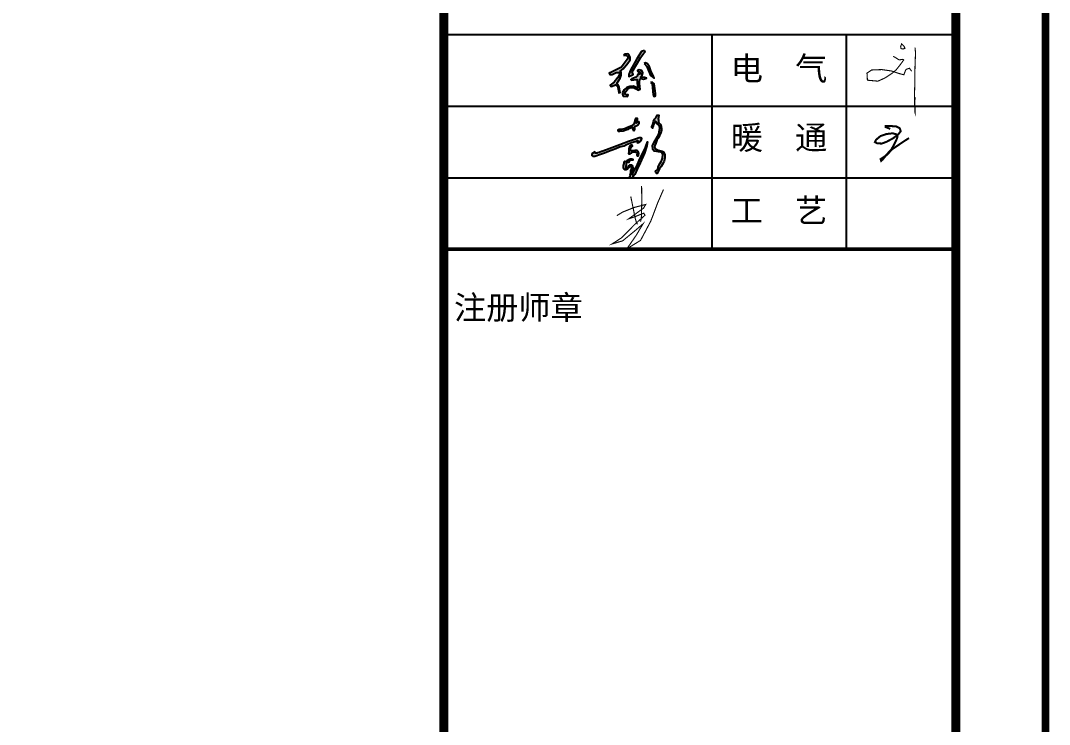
# Model space of a CAD drawing. Extents: x 4150464 to 4450492, y 75142 to 874437.
# Drawn here: x 4431014 to 4450492, y 440638 to 453963 of the extents above; entities that cross this region are included whole.
import ezdxf

# ---------------------------------------------------------------- set-up
doc = ezdxf.new("R2010")
doc.units = 0
doc.header["$LTSCALE"] = 1000
doc.header["$MEASUREMENT"] = 0
doc.layers.add('PUB_TITLE', color=4, linetype='Continuous')
doc.layers.add('图框', color=7, linetype='Continuous')
doc.styles.add('STYLE-黑体', font='simhei.ttf')
doc.styles.add('黑体', font='simhei.ttf')

msp = doc.modelspace()

# ---------------------------------------------------------------- hatches: boundary and pattern name
h = msp.add_hatch(color=256)
h.paths.add_polyline_path([(4442939, 452793), (4442974, 452767), (4442980, 452695), (4442993, 452560), (4443010, 452524), (4443033, 452537), (4443033, 452583), (4443024, 452678), (4443012, 452765), (4442973, 452796)])
h.paths.add_polyline_path([(4442817, 453149), (4442869, 453093), (4442937, 452924), (4443009, 452872), (4442992, 452920), (4442955, 452991), (4442918, 453088), (4442885, 453146), (4442843, 453163)])
h.paths.add_polyline_path([(4442708, 452987), (4442732, 452994), (4442747, 452962), (4442729, 452947), (4442707, 452951), (4442691, 452927), (4442686, 452911), (4442666, 452891), (4442583, 452858), (4442567, 452850), (4442581, 452834), (4442667, 452850), (4442689, 452845), (4442687, 452813), (4442692, 452698), (4442692, 452674), (4442664, 452702), (4442609, 452723), (4442547, 452716), (4442490, 452695), (4442443, 452651), (4442410, 452604), (4442411, 452571), (4442425, 452534), (4442444, 452534), (4442503, 452524), (4442519, 452556), (4442482, 452556), (4442452, 452567), (4442466, 452612), (4442501, 452661), (4442544, 452689), (4442580, 452694), (4442615, 452696), (4442662, 452669), (4442702, 452645), (4442742, 452662), (4442739, 452693), (4442733, 452796), (4442737, 452850), (4442764, 452863), (4442809, 452854), (4442866, 452872), (4442827, 452887), (4442749, 452889), (4442781, 452927), (4442794, 452972), (4442774, 453019), (4442723, 453032), (4442691, 453016)])
h.paths.add_polyline_path([(4442828, 453396), (4442767, 453375), (4442679, 453238), (4442558, 453026), (4442527, 452944), (4442530, 452906), (4442585, 452929), (4442611, 452940), (4442596, 452973), (4442595, 452991), (4442758, 453271), (4442816, 453346), (4442837, 453371)])
h.paths.add_polyline_path([(4442427, 453311), (4442488, 453299), (4442515, 453269), (4442497, 453227), (4442425, 453127), (4442392, 453083), (4442317, 453043), (4442214, 452992), (4442154, 452969), (4442170, 452939), (4442211, 452939), (4442292, 452979), (4442344, 452979), (4442360, 452960), (4442318, 452882), (4442254, 452795), (4442175, 452743), (4442193, 452717), (4442274, 452746), (4442313, 452728), (4442333, 452641), (4442341, 452592), (4442365, 452598), (4442356, 452627), (4442349, 452709), (4442322, 452753), (4442301, 452773), (4442367, 452874), (4442386, 452932), (4442382, 452986), (4442368, 453006), (4442424, 453048), (4442510, 453155), (4442555, 453220), (4442555, 453269), (4442526, 453326), (4442499, 453332), (4442457, 453327)])
h = msp.add_hatch(color=256)
h.paths.add_polyline_path([(4442939, 452793), (4442974, 452767), (4442980, 452695), (4442993, 452560), (4443010, 452524), (4443033, 452537), (4443033, 452583), (4443024, 452678), (4443012, 452765), (4442973, 452796)])
h.paths.add_polyline_path([(4442817, 453149), (4442869, 453093), (4442937, 452924), (4443009, 452872), (4442992, 452920), (4442955, 452991), (4442918, 453088), (4442885, 453146), (4442843, 453163)])
h.paths.add_polyline_path([(4442708, 452987), (4442732, 452994), (4442747, 452962), (4442729, 452947), (4442707, 452951), (4442691, 452927), (4442686, 452911), (4442666, 452891), (4442583, 452858), (4442567, 452850), (4442581, 452834), (4442667, 452850), (4442689, 452845), (4442687, 452813), (4442692, 452698), (4442692, 452674), (4442664, 452702), (4442609, 452723), (4442547, 452716), (4442490, 452695), (4442443, 452651), (4442410, 452604), (4442411, 452571), (4442425, 452534), (4442444, 452534), (4442503, 452524), (4442519, 452556), (4442482, 452556), (4442452, 452567), (4442466, 452612), (4442501, 452661), (4442544, 452689), (4442580, 452694), (4442615, 452696), (4442662, 452669), (4442702, 452645), (4442742, 452662), (4442739, 452693), (4442733, 452796), (4442737, 452850), (4442764, 452863), (4442809, 452854), (4442866, 452872), (4442827, 452887), (4442749, 452889), (4442781, 452927), (4442794, 452972), (4442774, 453019), (4442723, 453032), (4442691, 453016)])
h.paths.add_polyline_path([(4442828, 453396), (4442767, 453375), (4442679, 453238), (4442558, 453026), (4442527, 452944), (4442530, 452906), (4442585, 452929), (4442611, 452940), (4442596, 452973), (4442595, 452991), (4442758, 453271), (4442816, 453346), (4442837, 453371)])
h.paths.add_polyline_path([(4442427, 453311), (4442488, 453299), (4442515, 453269), (4442497, 453227), (4442425, 453127), (4442392, 453083), (4442317, 453043), (4442214, 452992), (4442154, 452969), (4442170, 452939), (4442211, 452939), (4442292, 452979), (4442344, 452979), (4442360, 452960), (4442318, 452882), (4442254, 452795), (4442175, 452743), (4442193, 452717), (4442274, 452746), (4442313, 452728), (4442333, 452641), (4442341, 452592), (4442365, 452598), (4442356, 452627), (4442349, 452709), (4442322, 452753), (4442301, 452773), (4442367, 452874), (4442386, 452932), (4442382, 452986), (4442368, 453006), (4442424, 453048), (4442510, 453155), (4442555, 453220), (4442555, 453269), (4442526, 453326), (4442499, 453332), (4442457, 453327)])
h = msp.add_hatch(color=256)
h.paths.add_polyline_path([(4442066, 451462), (4442145, 451490), (4442283, 451540), (4442353, 451570), (4442439, 451593), (4442487, 451619), (4442546, 451639), (4442582, 451652), (4442647, 451675), (4442678, 451687), (4442695, 451691), (4442698, 451672), (4442690, 451653), (4442706, 451649), (4442715, 451653), (4442742, 451671), (4442757, 451692), (4442773, 451721), (4442760, 451746), (4442728, 451741), (4442656, 451716), (4442523, 451671), (4442360, 451611), (4442258, 451571), (4442108, 451516), (4442021, 451484), (4442009, 451487), (4441967, 451464), (4441938, 451457), (4441932, 451451), (4441897, 451451), (4441894, 451467), (4441888, 451478), (4441870, 451471), (4441860, 451462), (4441831, 451439), (4441826, 451425), (4441831, 451407), (4441847, 451396), (4441887, 451396), (4441993, 451431)])
h.paths.add_polyline_path([(4442651, 451963), (4442665, 451970), (4442685, 451976), (4442699, 451986), (4442711, 451993), (4442715, 452003), (4442723, 452013), (4442725, 452034), (4442712, 452051), (4442700, 452045), (4442688, 452031), (4442676, 452023), (4442669, 452038), (4442675, 452046), (4442681, 452060), (4442690, 452075), (4442694, 452087), (4442694, 452100), (4442691, 452109), (4442671, 452112), (4442657, 452110), (4442653, 452103), (4442648, 452090), (4442643, 452078), (4442641, 452060), (4442639, 452045), (4442633, 452021), (4442630, 452005), (4442620, 451991), (4442606, 451986), (4442584, 451971), (4442535, 451950), (4442492, 451935), (4442465, 451922), (4442438, 451912), (4442393, 451902), (4442344, 451898), (4442324, 451891), (4442327, 451870), (4442358, 451866), (4442420, 451876), (4442470, 451893), (4442520, 451908), (4442551, 451925), (4442581, 451936), (4442596, 451943), (4442603, 451936), (4442601, 451921), (4442604, 451901), (4442613, 451887), (4442623, 451884), (4442637, 451891), (4442642, 451902), (4442642, 451927), (4442643, 451948)])
h.paths.add_polyline_path([(4442565, 451494), (4442563, 451516), (4442563, 451545), (4442576, 451564), (4442598, 451587), (4442595, 451602), (4442567, 451606), (4442548, 451590), (4442537, 451558), (4442529, 451530), (4442531, 451487), (4442528, 451465), (4442525, 451447), (4442537, 451439), (4442553, 451439), (4442573, 451454), (4442588, 451470), (4442614, 451477), (4442651, 451478), (4442664, 451474), (4442680, 451465), (4442687, 451445), (4442682, 451424), (4442687, 451403), (4442698, 451401), (4442712, 451410), (4442718, 451446), (4442709, 451486), (4442684, 451501), (4442641, 451500), (4442588, 451498)], flags=17)
h.paths.add_polyline_path([(4442547, 451309), (4442563, 451314), (4442602, 451319), (4442603, 451339), (4442587, 451344), (4442556, 451344), (4442543, 451339), (4442520, 451327), (4442501, 451322), (4442495, 451305), (4442502, 451284), (4442512, 451273), (4442528, 451274), (4442532, 451287)], flags=17)
h.paths.add_polyline_path([(4442470, 451200), (4442480, 451229), (4442480, 451269), (4442476, 451296), (4442455, 451302), (4442443, 451290), (4442438, 451258), (4442430, 451221), (4442430, 451184), (4442443, 451148), (4442451, 451137), (4442481, 451139), (4442503, 451148), (4442520, 451172), (4442537, 451183), (4442549, 451193), (4442564, 451206), (4442583, 451189), (4442579, 451149), (4442569, 451123), (4442567, 451076), (4442557, 451033), (4442549, 451005), (4442558, 450983), (4442580, 450981), (4442605, 451002), (4442646, 451051), (4442688, 451147), (4442744, 451270), (4442823, 451451), (4442871, 451592), (4442880, 451669), (4442842, 451560), (4442781, 451430), (4442737, 451346), (4442680, 451207), (4442650, 451158), (4442613, 451080), (4442591, 451044), (4442593, 451077), (4442601, 451128), (4442611, 451164), (4442608, 451191), (4442594, 451221), (4442576, 451233), (4442556, 451229), (4442526, 451209), (4442512, 451189), (4442492, 451164), (4442472, 451170)])
h = msp.add_hatch(color=256)
h.paths.add_polyline_path([(4442066, 451462), (4442145, 451490), (4442283, 451540), (4442353, 451570), (4442439, 451593), (4442487, 451619), (4442546, 451639), (4442582, 451652), (4442647, 451675), (4442678, 451687), (4442695, 451691), (4442698, 451672), (4442690, 451653), (4442706, 451649), (4442715, 451653), (4442742, 451671), (4442757, 451692), (4442773, 451721), (4442760, 451746), (4442728, 451741), (4442656, 451716), (4442523, 451671), (4442360, 451611), (4442258, 451571), (4442108, 451516), (4442021, 451484), (4442009, 451487), (4441967, 451464), (4441938, 451457), (4441932, 451451), (4441897, 451451), (4441894, 451467), (4441888, 451478), (4441870, 451471), (4441860, 451462), (4441831, 451439), (4441826, 451425), (4441831, 451407), (4441847, 451396), (4441887, 451396), (4441993, 451431)])
h.paths.add_polyline_path([(4442651, 451963), (4442665, 451970), (4442685, 451976), (4442699, 451986), (4442711, 451993), (4442715, 452003), (4442723, 452013), (4442725, 452034), (4442712, 452051), (4442700, 452045), (4442688, 452031), (4442676, 452023), (4442669, 452038), (4442675, 452046), (4442681, 452060), (4442690, 452075), (4442694, 452087), (4442694, 452100), (4442691, 452109), (4442671, 452112), (4442657, 452110), (4442653, 452103), (4442648, 452090), (4442643, 452078), (4442641, 452060), (4442639, 452045), (4442633, 452021), (4442630, 452005), (4442620, 451991), (4442606, 451986), (4442584, 451971), (4442535, 451950), (4442492, 451935), (4442465, 451922), (4442438, 451912), (4442393, 451902), (4442344, 451898), (4442324, 451891), (4442327, 451870), (4442358, 451866), (4442420, 451876), (4442470, 451893), (4442520, 451908), (4442551, 451925), (4442581, 451936), (4442596, 451943), (4442603, 451936), (4442601, 451921), (4442604, 451901), (4442613, 451887), (4442623, 451884), (4442637, 451891), (4442642, 451902), (4442642, 451927), (4442643, 451948)])
h.paths.add_polyline_path([(4442565, 451494), (4442563, 451516), (4442563, 451545), (4442576, 451564), (4442598, 451587), (4442595, 451602), (4442567, 451606), (4442548, 451590), (4442537, 451558), (4442529, 451530), (4442531, 451487), (4442528, 451465), (4442525, 451447), (4442537, 451439), (4442553, 451439), (4442573, 451454), (4442588, 451470), (4442614, 451477), (4442651, 451478), (4442664, 451474), (4442680, 451465), (4442687, 451445), (4442682, 451424), (4442687, 451403), (4442698, 451401), (4442712, 451410), (4442718, 451446), (4442709, 451486), (4442684, 451501), (4442641, 451500), (4442588, 451498)], flags=17)
h.paths.add_polyline_path([(4442547, 451309), (4442563, 451314), (4442602, 451319), (4442603, 451339), (4442587, 451344), (4442556, 451344), (4442543, 451339), (4442520, 451327), (4442501, 451322), (4442495, 451305), (4442502, 451284), (4442512, 451273), (4442528, 451274), (4442532, 451287)], flags=17)
h.paths.add_polyline_path([(4442470, 451200), (4442480, 451229), (4442480, 451269), (4442476, 451296), (4442455, 451302), (4442443, 451290), (4442438, 451258), (4442430, 451221), (4442430, 451184), (4442443, 451148), (4442451, 451137), (4442481, 451139), (4442503, 451148), (4442520, 451172), (4442537, 451183), (4442549, 451193), (4442564, 451206), (4442583, 451189), (4442579, 451149), (4442569, 451123), (4442567, 451076), (4442557, 451033), (4442549, 451005), (4442558, 450983), (4442580, 450981), (4442605, 451002), (4442646, 451051), (4442688, 451147), (4442744, 451270), (4442823, 451451), (4442871, 451592), (4442880, 451669), (4442842, 451560), (4442781, 451430), (4442737, 451346), (4442680, 451207), (4442650, 451158), (4442613, 451080), (4442591, 451044), (4442593, 451077), (4442601, 451128), (4442611, 451164), (4442608, 451191), (4442594, 451221), (4442576, 451233), (4442556, 451229), (4442526, 451209), (4442512, 451189), (4442492, 451164), (4442472, 451170)])
msp.add_hatch(color=256).paths.add_polyline_path([(4443029, 451536), (4443015, 451563), (4443023, 451595), (4443040, 451640), (4443062, 451698), (4443092, 451741), (4443137, 451846), (4443145, 451886), (4443146, 451921), (4443144, 451958), (4443130, 451995), (4443098, 452022), (4443092, 452041), (4443088, 452079), (4443086, 452106), (4443089, 452129), (4443097, 452171), (4443085, 452175), (4443064, 452171), (4443038, 452121), (4443014, 452094), (4442995, 452054), (4442981, 451996), (4442967, 451956), (4442967, 451936), (4442979, 451923), (4442981, 451941), (4442999, 451986), (4443010, 452016), (4443028, 452049), (4443038, 452054), (4443049, 452045), (4443073, 452004), (4443088, 451982), (4443112, 451962), (4443118, 451919), (4443107, 451893), (4443098, 451813), (4443045, 451725), (4443012, 451659), (4442975, 451589), (4442981, 451528), (4442990, 451513), (4443009, 451490), (4443091, 451475), (4443140, 451473), (4443163, 451456), (4443173, 451427), (4443169, 451361), (4443155, 451321), (4443142, 451294), (4443122, 451266), (4443086, 451196), (4443077, 451142), (4443037, 451111), (4443042, 451084), (4443055, 451067), (4443067, 451067), (4443081, 451093), (4443111, 451157), (4443139, 451202), (4443178, 451262), (4443201, 451301), (4443213, 451364), (4443213, 451423), (4443184, 451476), (4443159, 451491), (4443108, 451505), (4443082, 451507), (4443046, 451526)])
msp.add_hatch(color=256).paths.add_polyline_path([(4443029, 451536), (4443015, 451563), (4443023, 451595), (4443040, 451640), (4443062, 451698), (4443092, 451741), (4443137, 451846), (4443145, 451886), (4443146, 451921), (4443144, 451958), (4443130, 451995), (4443098, 452022), (4443092, 452041), (4443088, 452079), (4443086, 452106), (4443089, 452129), (4443097, 452171), (4443085, 452175), (4443064, 452171), (4443038, 452121), (4443014, 452094), (4442995, 452054), (4442981, 451996), (4442967, 451956), (4442967, 451936), (4442979, 451923), (4442981, 451941), (4442999, 451986), (4443010, 452016), (4443028, 452049), (4443038, 452054), (4443049, 452045), (4443073, 452004), (4443088, 451982), (4443112, 451962), (4443118, 451919), (4443107, 451893), (4443098, 451813), (4443045, 451725), (4443012, 451659), (4442975, 451589), (4442981, 451528), (4442990, 451513), (4443009, 451490), (4443091, 451475), (4443140, 451473), (4443163, 451456), (4443173, 451427), (4443169, 451361), (4443155, 451321), (4443142, 451294), (4443122, 451266), (4443086, 451196), (4443077, 451142), (4443037, 451111), (4443042, 451084), (4443055, 451067), (4443067, 451067), (4443081, 451093), (4443111, 451157), (4443139, 451202), (4443178, 451262), (4443201, 451301), (4443213, 451364), (4443213, 451423), (4443184, 451476), (4443159, 451491), (4443108, 451505), (4443082, 451507), (4443046, 451526)])

# ---------------------------------------------------------------- linework, layer by layer
for points, const_width in [([(4447685, 453529), (4447735, 453482), (4447757, 453439), (4447722, 453424), (4447683, 453433), (4447675, 453478), (4447693, 453511)], 20.6), ([(4447685, 453529), (4447735, 453482), (4447757, 453439), (4447722, 453424), (4447683, 453433), (4447675, 453478), (4447693, 453511)], 20.6), ([(4447947, 453450), (4447957, 453352), (4447949, 453151), (4447945, 453007), (4447941, 452666), (4447936, 452579), (4447937, 452453), (4447949, 452301), (4447949, 452213), (4447942, 452238), (4447941, 452413), (4447951, 452513)], 20.6), ([(4447947, 453450), (4447957, 453352), (4447949, 453151), (4447945, 453007), (4447941, 452666), (4447936, 452579), (4447937, 452453), (4447949, 452301), (4447949, 452213), (4447942, 452238), (4447941, 452413), (4447951, 452513)], 20.6), ([(4447535, 453287), (4447648, 453218), (4447718, 453229), (4447733, 453218), (4447668, 453127), (4447593, 453033), (4447520, 452970), (4447385, 452879), (4447245, 452816), (4447046, 452834), (4447038, 452969), (4447126, 453027), (4447319, 453035), (4447499, 453009), (4447654, 452958), (4447736, 452937), (4447767, 453019), (4447781, 453040), (4447842, 453061), (4447883, 453003)], 20.6), ([(4447535, 453287), (4447648, 453218), (4447718, 453229), (4447733, 453218), (4447668, 453127), (4447593, 453033), (4447520, 452970), (4447385, 452879), (4447245, 452816), (4447046, 452834), (4447038, 452969), (4447126, 453027), (4447319, 453035), (4447499, 453009), (4447654, 452958), (4447736, 452937), (4447767, 453019), (4447781, 453040), (4447842, 453061), (4447883, 453003)], 20.6), ([(4447478, 451911), (4447389, 451949), (4447390, 451969), (4447436, 451967), (4447587, 451961), (4447656, 451926), (4447677, 451871), (4447634, 451812), (4447537, 451737), (4447409, 451668), (4447319, 451635), (4447232, 451637), (4447189, 451662), (4447209, 451706), (4447292, 451775), (4447403, 451814), (4447526, 451829), (4447597, 451808), (4447616, 451767), (4447601, 451719), (4447556, 451626), (4447498, 451520), (4447404, 451420), (4447337, 451333), (4447307, 451306), (4447296, 451339), (4447404, 451411), (4447521, 451532), (4447766, 451696), (4447834, 451738)], 38.2), ([(4447478, 451911), (4447389, 451949), (4447390, 451969), (4447436, 451967), (4447587, 451961), (4447656, 451926), (4447677, 451871), (4447634, 451812), (4447537, 451737), (4447409, 451668), (4447319, 451635), (4447232, 451637), (4447189, 451662), (4447209, 451706), (4447292, 451775), (4447403, 451814), (4447526, 451829), (4447597, 451808), (4447616, 451767), (4447601, 451719), (4447556, 451626), (4447498, 451520), (4447404, 451420), (4447337, 451333), (4447307, 451306), (4447296, 451339), (4447404, 451411), (4447521, 451532), (4447766, 451696), (4447834, 451738)], 38.2), ([(4442303, 450270), (4442413, 450338), (4442631, 450425), (4442849, 450481), (4442808, 450412), (4442529, 450211), (4442631, 450244), (4442812, 450317), (4442836, 450278), (4442644, 450106), (4442393, 449851), (4442212, 449734), (4442413, 449793), (4442670, 450004), (4442799, 450116), (4442669, 449898), (4442493, 449643), (4442751, 449801), (4442945, 450166), (4443077, 450515), (4443185, 450764)], 20.6), ([(4442303, 450270), (4442413, 450338), (4442631, 450425), (4442849, 450481), (4442808, 450412), (4442529, 450211), (4442631, 450244), (4442812, 450317), (4442836, 450278), (4442644, 450106), (4442393, 449851), (4442212, 449734), (4442413, 449793), (4442670, 450004), (4442799, 450116), (4442669, 449898), (4442493, 449643), (4442751, 449801), (4442945, 450166), (4443077, 450515), (4443185, 450764)], 20.6), ([(4442771, 450828), (4442775, 450554), (4442769, 450330), (4442766, 450220), (4442751, 450157)], 20.6), ([(4442771, 450828), (4442775, 450554), (4442769, 450330), (4442766, 450220), (4442751, 450157)], 20.6), ([(4442566, 450632), (4442652, 450211), (4442676, 450131), (4442695, 450105)], 20.6), ([(4442566, 450632), (4442652, 450211), (4442676, 450131), (4442695, 450105)], 20.6)]:
    msp.add_lwpolyline(points, dxfattribs=dict(const_width=const_width))
for points in [[(4442427, 453311), (4442488, 453299), (4442515, 453269), (4442497, 453227), (4442425, 453127), (4442392, 453083), (4442317, 453043), (4442214, 452992), (4442154, 452969), (4442170, 452939), (4442211, 452939), (4442292, 452979), (4442344, 452979), (4442360, 452960), (4442318, 452882), (4442254, 452795), (4442175, 452743), (4442193, 452717), (4442274, 452746), (4442313, 452728), (4442333, 452641), (4442341, 452592), (4442365, 452598), (4442356, 452627), (4442349, 452709), (4442322, 452753), (4442301, 452773), (4442367, 452874), (4442386, 452932), (4442382, 452986), (4442368, 453006), (4442424, 453048), (4442510, 453155), (4442555, 453220), (4442555, 453269), (4442526, 453326), (4442499, 453332), (4442457, 453327), (4442427, 453311)], [(4442427, 453311), (4442488, 453299), (4442515, 453269), (4442497, 453227), (4442425, 453127), (4442392, 453083), (4442317, 453043), (4442214, 452992), (4442154, 452969), (4442170, 452939), (4442211, 452939), (4442292, 452979), (4442344, 452979), (4442360, 452960), (4442318, 452882), (4442254, 452795), (4442175, 452743), (4442193, 452717), (4442274, 452746), (4442313, 452728), (4442333, 452641), (4442341, 452592), (4442365, 452598), (4442356, 452627), (4442349, 452709), (4442322, 452753), (4442301, 452773), (4442367, 452874), (4442386, 452932), (4442382, 452986), (4442368, 453006), (4442424, 453048), (4442510, 453155), (4442555, 453220), (4442555, 453269), (4442526, 453326), (4442499, 453332), (4442457, 453327), (4442427, 453311)], [(4442828, 453396), (4442767, 453375), (4442679, 453238), (4442558, 453026), (4442527, 452944), (4442530, 452906), (4442585, 452929), (4442611, 452940), (4442596, 452973), (4442595, 452991), (4442758, 453271), (4442816, 453346), (4442837, 453371), (4442828, 453396)], [(4442828, 453396), (4442767, 453375), (4442679, 453238), (4442558, 453026), (4442527, 452944), (4442530, 452906), (4442585, 452929), (4442611, 452940), (4442596, 452973), (4442595, 452991), (4442758, 453271), (4442816, 453346), (4442837, 453371), (4442828, 453396)], [(4442817, 453149), (4442869, 453093), (4442937, 452924), (4443009, 452872), (4442992, 452920), (4442955, 452991), (4442918, 453088), (4442885, 453146), (4442843, 453163), (4442817, 453149)], [(4442817, 453149), (4442869, 453093), (4442937, 452924), (4443009, 452872), (4442992, 452920), (4442955, 452991), (4442918, 453088), (4442885, 453146), (4442843, 453163), (4442817, 453149)], [(4442708, 452987), (4442732, 452994), (4442732, 452994), (4442747, 452962), (4442729, 452947), (4442707, 452951), (4442691, 452927), (4442686, 452911), (4442666, 452891), (4442583, 452858), (4442567, 452850), (4442581, 452834), (4442581, 452834), (4442667, 452850), (4442689, 452845), (4442687, 452813), (4442692, 452698), (4442692, 452674), (4442664, 452702), (4442609, 452723), (4442547, 452716), (4442490, 452695), (4442443, 452651), (4442410, 452604), (4442411, 452571), (4442425, 452534), (4442444, 452534), (4442503, 452524), (4442519, 452556), (4442482, 452556), (4442452, 452567), (4442466, 452612), (4442501, 452661), (4442544, 452689), (4442580, 452694), (4442615, 452696), (4442662, 452669), (4442702, 452645), (4442742, 452662), (4442739, 452693), (4442733, 452796), (4442737, 452850), (4442764, 452863), (4442809, 452854), (4442866, 452872), (4442827, 452887), (4442749, 452889), (4442781, 452927), (4442794, 452972), (4442774, 453019), (4442723, 453032), (4442691, 453016), (4442708, 452987)], [(4442708, 452987), (4442732, 452994), (4442732, 452994), (4442747, 452962), (4442729, 452947), (4442707, 452951), (4442691, 452927), (4442686, 452911), (4442666, 452891), (4442583, 452858), (4442567, 452850), (4442581, 452834), (4442581, 452834), (4442667, 452850), (4442689, 452845), (4442687, 452813), (4442692, 452698), (4442692, 452674), (4442664, 452702), (4442609, 452723), (4442547, 452716), (4442490, 452695), (4442443, 452651), (4442410, 452604), (4442411, 452571), (4442425, 452534), (4442444, 452534), (4442503, 452524), (4442519, 452556), (4442482, 452556), (4442452, 452567), (4442466, 452612), (4442501, 452661), (4442544, 452689), (4442580, 452694), (4442615, 452696), (4442662, 452669), (4442702, 452645), (4442742, 452662), (4442739, 452693), (4442733, 452796), (4442737, 452850), (4442764, 452863), (4442809, 452854), (4442866, 452872), (4442827, 452887), (4442749, 452889), (4442781, 452927), (4442794, 452972), (4442774, 453019), (4442723, 453032), (4442691, 453016), (4442708, 452987)], [(4442939, 452793), (4442974, 452767), (4442980, 452695), (4442993, 452560), (4443010, 452524), (4443033, 452537), (4443033, 452583), (4443024, 452678), (4443012, 452765), (4442973, 452796), (4442939, 452793)], [(4442939, 452793), (4442974, 452767), (4442980, 452695), (4442993, 452560), (4443010, 452524), (4443033, 452537), (4443033, 452583), (4443024, 452678), (4443012, 452765), (4442973, 452796), (4442939, 452793)], [(4442547, 451309), (4442532, 451287), (4442528, 451274), (4442512, 451273), (4442502, 451284), (4442495, 451305), (4442501, 451322), (4442520, 451327), (4442543, 451339), (4442556, 451344), (4442587, 451344), (4442603, 451339), (4442602, 451319), (4442563, 451314), (4442547, 451309), (4442547, 451309)], [(4442547, 451309), (4442532, 451287), (4442528, 451274), (4442512, 451273), (4442502, 451284), (4442495, 451305), (4442501, 451322), (4442520, 451327), (4442543, 451339), (4442556, 451344), (4442587, 451344), (4442603, 451339), (4442602, 451319), (4442563, 451314), (4442547, 451309), (4442547, 451309)]]:
    msp.add_lwpolyline(points)
for points in [[(4442438, 451912), (4442393, 451902), (4442344, 451898), (4442324, 451891), (4442327, 451870), (4442358, 451866), (4442420, 451876), (4442470, 451893), (4442520, 451908), (4442551, 451925), (4442581, 451936), (4442596, 451943), (4442596, 451943), (4442603, 451936), (4442601, 451921), (4442604, 451901), (4442613, 451887), (4442623, 451884), (4442637, 451891), (4442642, 451902), (4442642, 451927), (4442643, 451948), (4442651, 451963), (4442665, 451970), (4442685, 451976), (4442699, 451986), (4442711, 451993), (4442715, 452003), (4442723, 452013), (4442725, 452034), (4442712, 452051), (4442700, 452045), (4442688, 452031), (4442676, 452023), (4442676, 452023), (4442676, 452023), (4442669, 452038), (4442675, 452046), (4442681, 452060), (4442690, 452075), (4442694, 452087), (4442694, 452100), (4442691, 452109), (4442671, 452112), (4442657, 452110), (4442653, 452103), (4442648, 452090), (4442643, 452078), (4442641, 452060), (4442639, 452045), (4442633, 452021), (4442630, 452005), (4442620, 451991), (4442606, 451986), (4442584, 451971), (4442535, 451950), (4442492, 451935), (4442465, 451922), (4442438, 451912)], [(4442438, 451912), (4442393, 451902), (4442344, 451898), (4442324, 451891), (4442327, 451870), (4442358, 451866), (4442420, 451876), (4442470, 451893), (4442520, 451908), (4442551, 451925), (4442581, 451936), (4442596, 451943), (4442596, 451943), (4442603, 451936), (4442601, 451921), (4442604, 451901), (4442613, 451887), (4442623, 451884), (4442637, 451891), (4442642, 451902), (4442642, 451927), (4442643, 451948), (4442651, 451963), (4442665, 451970), (4442685, 451976), (4442699, 451986), (4442711, 451993), (4442715, 452003), (4442723, 452013), (4442725, 452034), (4442712, 452051), (4442700, 452045), (4442688, 452031), (4442676, 452023), (4442676, 452023), (4442676, 452023), (4442669, 452038), (4442675, 452046), (4442681, 452060), (4442690, 452075), (4442694, 452087), (4442694, 452100), (4442691, 452109), (4442671, 452112), (4442657, 452110), (4442653, 452103), (4442648, 452090), (4442643, 452078), (4442641, 452060), (4442639, 452045), (4442633, 452021), (4442630, 452005), (4442620, 451991), (4442606, 451986), (4442584, 451971), (4442535, 451950), (4442492, 451935), (4442465, 451922), (4442438, 451912)], [(4443028, 452049), (4443010, 452016), (4442999, 451986), (4442981, 451941), (4442979, 451923), (4442967, 451936), (4442967, 451956), (4442981, 451996), (4442995, 452054), (4443014, 452094), (4443038, 452121), (4443064, 452171), (4443085, 452175), (4443097, 452171), (4443089, 452129), (4443086, 452106), (4443088, 452079), (4443092, 452041), (4443098, 452022), (4443130, 451995), (4443144, 451958), (4443146, 451921), (4443145, 451886), (4443137, 451846), (4443092, 451741), (4443062, 451698), (4443040, 451640), (4443023, 451595), (4443015, 451563), (4443029, 451536), (4443046, 451526), (4443082, 451507), (4443108, 451505), (4443159, 451491), (4443184, 451476), (4443213, 451423), (4443213, 451364), (4443201, 451301), (4443178, 451262), (4443139, 451202), (4443111, 451157), (4443081, 451093), (4443067, 451067), (4443055, 451067), (4443042, 451084), (4443037, 451111), (4443077, 451142), (4443086, 451196), (4443122, 451266), (4443142, 451294), (4443155, 451321), (4443169, 451361), (4443173, 451427), (4443163, 451456), (4443140, 451473), (4443091, 451475), (4443009, 451490), (4442990, 451513), (4442981, 451528), (4442975, 451589), (4443012, 451659), (4443045, 451725), (4443098, 451813), (4443107, 451893), (4443118, 451919), (4443112, 451962), (4443088, 451982), (4443073, 452004), (4443049, 452045), (4443038, 452054), (4443028, 452049)], [(4443028, 452049), (4443010, 452016), (4442999, 451986), (4442981, 451941), (4442979, 451923), (4442967, 451936), (4442967, 451956), (4442981, 451996), (4442995, 452054), (4443014, 452094), (4443038, 452121), (4443064, 452171), (4443085, 452175), (4443097, 452171), (4443089, 452129), (4443086, 452106), (4443088, 452079), (4443092, 452041), (4443098, 452022), (4443130, 451995), (4443144, 451958), (4443146, 451921), (4443145, 451886), (4443137, 451846), (4443092, 451741), (4443062, 451698), (4443040, 451640), (4443023, 451595), (4443015, 451563), (4443029, 451536), (4443046, 451526), (4443082, 451507), (4443108, 451505), (4443159, 451491), (4443184, 451476), (4443213, 451423), (4443213, 451364), (4443201, 451301), (4443178, 451262), (4443139, 451202), (4443111, 451157), (4443081, 451093), (4443067, 451067), (4443055, 451067), (4443042, 451084), (4443037, 451111), (4443077, 451142), (4443086, 451196), (4443122, 451266), (4443142, 451294), (4443155, 451321), (4443169, 451361), (4443173, 451427), (4443163, 451456), (4443140, 451473), (4443091, 451475), (4443009, 451490), (4442990, 451513), (4442981, 451528), (4442975, 451589), (4443012, 451659), (4443045, 451725), (4443098, 451813), (4443107, 451893), (4443118, 451919), (4443112, 451962), (4443088, 451982), (4443073, 452004), (4443049, 452045), (4443038, 452054), (4443028, 452049)], [(4442009, 451487), (4441967, 451464), (4441938, 451457), (4441932, 451451), (4441897, 451451), (4441894, 451467), (4441888, 451478), (4441870, 451471), (4441860, 451462), (4441831, 451439), (4441826, 451425), (4441831, 451407), (4441847, 451396), (4441887, 451396), (4441993, 451431), (4442066, 451462), (4442145, 451490), (4442283, 451540), (4442353, 451570), (4442439, 451593), (4442487, 451619), (4442546, 451639), (4442582, 451652), (4442647, 451675), (4442678, 451687), (4442695, 451691), (4442698, 451672), (4442690, 451653), (4442706, 451649), (4442715, 451653), (4442742, 451671), (4442757, 451692), (4442773, 451721), (4442760, 451746), (4442728, 451741), (4442656, 451716), (4442523, 451671), (4442360, 451611), (4442258, 451571), (4442108, 451516), (4442021, 451484), (4442009, 451487)], [(4442009, 451487), (4441967, 451464), (4441938, 451457), (4441932, 451451), (4441897, 451451), (4441894, 451467), (4441888, 451478), (4441870, 451471), (4441860, 451462), (4441831, 451439), (4441826, 451425), (4441831, 451407), (4441847, 451396), (4441887, 451396), (4441993, 451431), (4442066, 451462), (4442145, 451490), (4442283, 451540), (4442353, 451570), (4442439, 451593), (4442487, 451619), (4442546, 451639), (4442582, 451652), (4442647, 451675), (4442678, 451687), (4442695, 451691), (4442698, 451672), (4442690, 451653), (4442706, 451649), (4442715, 451653), (4442742, 451671), (4442757, 451692), (4442773, 451721), (4442760, 451746), (4442728, 451741), (4442656, 451716), (4442523, 451671), (4442360, 451611), (4442258, 451571), (4442108, 451516), (4442021, 451484), (4442009, 451487)], [(4442430, 451184), (4442430, 451221), (4442438, 451258), (4442443, 451290), (4442455, 451302), (4442476, 451296), (4442480, 451269), (4442480, 451229), (4442470, 451200), (4442472, 451170), (4442492, 451164), (4442512, 451189), (4442526, 451209), (4442556, 451229), (4442576, 451233), (4442594, 451221), (4442608, 451191), (4442611, 451164), (4442601, 451128), (4442593, 451077), (4442591, 451044), (4442613, 451080), (4442650, 451158), (4442680, 451207), (4442737, 451346), (4442781, 451430), (4442842, 451560), (4442880, 451669), (4442871, 451592), (4442823, 451451), (4442744, 451270), (4442688, 451147), (4442646, 451051), (4442605, 451002), (4442580, 450981), (4442558, 450983), (4442549, 451005), (4442557, 451033), (4442567, 451076), (4442569, 451123), (4442579, 451149), (4442579, 451149), (4442583, 451189), (4442564, 451206), (4442549, 451193), (4442537, 451183), (4442520, 451172), (4442503, 451148), (4442481, 451139), (4442451, 451137), (4442443, 451148), (4442430, 451184)], [(4442430, 451184), (4442430, 451221), (4442438, 451258), (4442443, 451290), (4442455, 451302), (4442476, 451296), (4442480, 451269), (4442480, 451229), (4442470, 451200), (4442472, 451170), (4442492, 451164), (4442512, 451189), (4442526, 451209), (4442556, 451229), (4442576, 451233), (4442594, 451221), (4442608, 451191), (4442611, 451164), (4442601, 451128), (4442593, 451077), (4442591, 451044), (4442613, 451080), (4442650, 451158), (4442680, 451207), (4442737, 451346), (4442781, 451430), (4442842, 451560), (4442880, 451669), (4442871, 451592), (4442823, 451451), (4442744, 451270), (4442688, 451147), (4442646, 451051), (4442605, 451002), (4442580, 450981), (4442558, 450983), (4442549, 451005), (4442557, 451033), (4442567, 451076), (4442569, 451123), (4442579, 451149), (4442579, 451149), (4442583, 451189), (4442564, 451206), (4442549, 451193), (4442537, 451183), (4442520, 451172), (4442503, 451148), (4442481, 451139), (4442451, 451137), (4442443, 451148), (4442430, 451184)], [(4442563, 451516), (4442563, 451545), (4442576, 451564), (4442598, 451587), (4442595, 451602), (4442567, 451606), (4442548, 451590), (4442537, 451558), (4442529, 451530), (4442531, 451487), (4442528, 451465), (4442525, 451447), (4442537, 451439), (4442553, 451439), (4442573, 451454), (4442588, 451470), (4442614, 451477), (4442651, 451478), (4442664, 451474), (4442680, 451465), (4442687, 451445), (4442682, 451424), (4442687, 451403), (4442698, 451401), (4442712, 451410), (4442718, 451446), (4442709, 451486), (4442684, 451501), (4442641, 451500), (4442588, 451498), (4442565, 451494), (4442563, 451516)], [(4442563, 451516), (4442563, 451545), (4442576, 451564), (4442598, 451587), (4442595, 451602), (4442567, 451606), (4442548, 451590), (4442537, 451558), (4442529, 451530), (4442531, 451487), (4442528, 451465), (4442525, 451447), (4442537, 451439), (4442553, 451439), (4442573, 451454), (4442588, 451470), (4442614, 451477), (4442651, 451478), (4442664, 451474), (4442680, 451465), (4442687, 451445), (4442682, 451424), (4442687, 451403), (4442698, 451401), (4442712, 451410), (4442718, 451446), (4442709, 451486), (4442684, 451501), (4442641, 451500), (4442588, 451498), (4442565, 451494), (4442563, 451516)]]:
    msp.add_lwpolyline(points, close=True)
at = {"layer": 'PUB_TITLE'}
msp.add_lwpolyline([(4248288, 340512), (4450418, 340512), (4450418, 483482), (4248288, 483482)], close=True, dxfattribs=at)
msp.add_lwpolyline([(4248288, 340512), (4450418, 340512), (4450418, 483482), (4248288, 483482)], close=True, dxfattribs=at)
at = {"layer": 'PUB_TITLE', "const_width": 170}
msp.add_lwpolyline([(4252538, 342212), (4448718, 342212), (4448718, 481782), (4252538, 481782)], close=True, dxfattribs=at)
msp.add_lwpolyline([(4252538, 342212), (4448718, 342212), (4448718, 481782), (4252538, 481782)], close=True, dxfattribs=at)
at = {"layer": '图框', "color": 4}
for p, q in [((4450418, 483482), (4450418, 397382)), ((4450418, 483482), (4450418, 423482)), ((4450418, 483482), (4450418, 397382)), ((4450418, 483482), (4450418, 423482)), ((4439028, 481782), (4439028, 342212)), ((4439028, 481782), (4439028, 342212))]:
    msp.add_line(p, q, dxfattribs=at)
at = {"layer": '图框', "color": 0}
for p, q in [((4439028, 453697), (4448718, 453697)), ((4439028, 453697), (4448718, 453697)), ((4439028, 452343), (4448718, 452343)), ((4439028, 452343), (4448718, 452343)), ((4439028, 450988), (4448718, 450988)), ((4439028, 450988), (4448718, 450988)), ((4439028, 449634), (4448718, 449634)), ((4439028, 449634), (4448718, 449634))]:
    msp.add_line(p, q, dxfattribs=at)
at = {"layer": '图框', "color": 4}
for points, const_width in [([(4450418, 483482), (4450418, 397382)], 148), ([(4450418, 483482), (4450418, 423482)], 148), ([(4450418, 483482), (4450418, 397382)], 148), ([(4450418, 483482), (4450418, 423482)], 148), ([(4439028, 481782), (4439028, 342212)], 168), ([(4439028, 481782), (4439028, 342212)], 168)]:
    msp.add_lwpolyline(points, dxfattribs=dict(at, const_width=const_width))
at = {"layer": '图框', "color": 4, "const_width": 168}
msp.add_lwpolyline([(4439028, 481782), (4448718, 481782), (4448718, 342212), (4439028, 342212)], close=True, dxfattribs=at)
msp.add_lwpolyline([(4439028, 481782), (4448718, 481782), (4448718, 342212), (4439028, 342212)], close=True, dxfattribs=at)
at = {"layer": '图框', "color": 0}
for points in [[(4444107, 449634), (4444107, 453697)], [(4444107, 449634), (4444107, 453697)], [(4446647, 449634), (4446647, 453697)], [(4446647, 449634), (4446647, 453697)]]:
    msp.add_lwpolyline(points, dxfattribs=at)
at = {"layer": '图框', "color": 0, "const_width": 68.6}
msp.add_lwpolyline([(4439028, 449634), (4448718, 449634)], dxfattribs=at)
msp.add_lwpolyline([(4439028, 449634), (4448718, 449634)], dxfattribs=at)

# ---------------------------------------------------------------- texts
at = {"layer": '图框', "color": 0, "style": 'STYLE-黑体'}
for s, p in [('电  气', (4444459, 452832)), ('电  气', (4444459, 452832)), ('暖  通', (4444459, 451524)), ('暖  通', (4444459, 451524)), ('工  艺', (4444459, 450142)), ('工  艺', (4444459, 450142))]:
    msp.add_text(s, height=447, dxfattribs=at).set_placement(p)
at = {"layer": '图框', "color": 4, "style": '黑体'}
msp.add_text('注册师章', height=447, dxfattribs=at).set_placement((4439219, 448307))
msp.add_text('注册师章', height=447, dxfattribs=at).set_placement((4439219, 448307))

doc.saveas('drawing.dxf')
